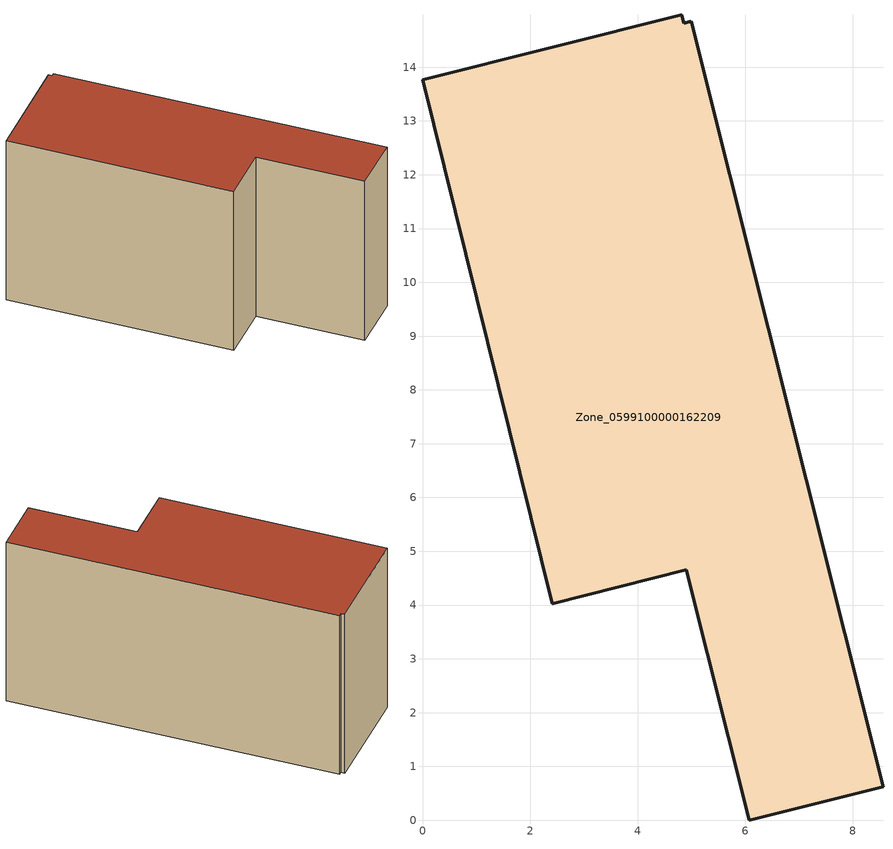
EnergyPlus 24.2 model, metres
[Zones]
Zone_0599100000162209
 floor ground (C_G): 4.9,4.66 2.41,4.03 0,13.77 4.82,14.97 4.86,14.82 5,14.85 8.56,0.62 6.07,0 z0
 wall outside (C_F): 4.82,14.97 0,13.77 2.41,4.03 4.9,4.66 6.07,0 8.56,0.62 5,14.85 4.86,14.82 4.82,14.97 z0:8.07
 roof outside (C_R): 5,14.85 4.86,14.82 4.82,14.97 0,13.77 2.41,4.03 4.9,4.66 6.07,0 8.56,0.62 z8.07
[BUILDING]
Pand.0599100000162209: North Axis=0; Terrain=City; Loads Convergence Tolerance Value=0.04; Temperature Convergence Tolerance Value=0.4; Solar Distribution=FullExterior; Maximum Number of Warmup Days=25; Minimum Number of Warmup Days=1
[Site:Location]
Rotterdam.The.Hague.AP_ZH_NLD Design_Conditions: Latitude=51.96; Longitude=4.45; Time Zone=1; Elevation=-4.5
[SITE:GROUNDTEMPERATURE:BUILDINGSURFACE]
18, 18, 18, 18, 18, 18, 18, 18, 18, 18, 18, 18
[MATERIAL] Thermal Absorptance=0.9; Solar Absorptance=0.7; Visible Absorptance=0.7
Name | Roughness | Thickness | Conductivity | Density | Specific Heat
G.TI.1975-1991 | MediumSmooth | 0.15 | 0.288461 | 540 | 1210
F.TI.1975-1991 | Rough | 0.3 | 0.230769 | 1920 | 840
R.TI.1975-1991 | MediumRough | 0.2 | 0.153846 | 1500 | 1000
[CONSTRUCTION]
C_G: G.TI.1975-1991
C_F: F.TI.1975-1991
C_R: R.TI.1975-1991
[ZONE]
Zone_0599100000162209: Type=1; Multiplier=1; Ceiling Height=Autocalculate; Volume=Autocalculate; Floor Area=autocalculate; Part of Total Floor Area=Yes
[ZONEINFILTRATION:DESIGNFLOWRATE]
Infil_Zone_0599100000162209: Zone or ZoneList or Space or SpaceList=Zone_0599100000162209; Schedule=AlwaysOn; Design Flow Rate Calculation Method=Flow/Area; Flow Rate per Floor Area=0.003; Constant Term Coefficient=1; Temperature Term Coefficient=0; Velocity Term Coefficient=0; Velocity Squared Term Coefficient=0
[HVACTEMPLATE:ZONE:IDEALLOADSAIRSYSTEM]
Zone_0599100000162209: Maximum Heating Supply Air Temperature=50; Minimum Cooling Supply Air Temperature=13; Maximum Heating Supply Air Humidity Ratio=0.0156; Minimum Cooling Supply Air Humidity Ratio=0.0077; Heating Limit=NoLimit; Cooling Limit=NoLimit; Dehumidification Control Type=ConstantSensibleHeatRatio; Cooling Sensible Heat Ratio=0.7; Dehumidification Setpoint=60; Humidification Control Type=None; Humidification Setpoint=30; Outdoor Air Method=None; Outdoor Air Flow Rate per Person=0.00944; Outdoor Air Flow Rate per Zone Floor Area=0; Outdoor Air Flow Rate per Zone=0; Demand Controlled Ventilation Type=None; Outdoor Air Economizer Type=NoEconomizer; Heat Recovery Type=None; Sensible Heat Recovery Effectiveness=0.7; Latent Heat Recovery Effectiveness=0.65
[ZONECONTROL:THERMOSTAT]
ThermostatControl_Zone_0599100000162209: Zone or ZoneList=Zone_0599100000162209; Control Type Schedule=DualSetpointControlType; Control 1=Thermostat_Zone_0599100000162209; Temperature Difference Between Cutout And Setpoint=0
[THERMOSTATSETPOINT:DUALSETPOINT]
Thermostat_Zone_0599100000162209: Heating Setpoint Temperature Schedule=HeatingSetpoint_Zone_0599100000162209; Cooling Setpoint Temperature Schedule=CoolingSetpoint_Zone_0599100000162209
[SCHEDULE:COMPACT]
HeatingSetpoint_Zone_0599100000162209: Through: 12/31, For: AllDays, Until: 24:00, 21
CoolingSetpoint_Zone_0599100000162209: Through: 12/31, For: AllDays, Until: 24:00, 24
DualSetpointControlType: Through: 12/31, For: AllDays, Until: 24:00, 4
AlwaysOn: Through: 12/31, For: AllDays, Until: 24:00, 1
